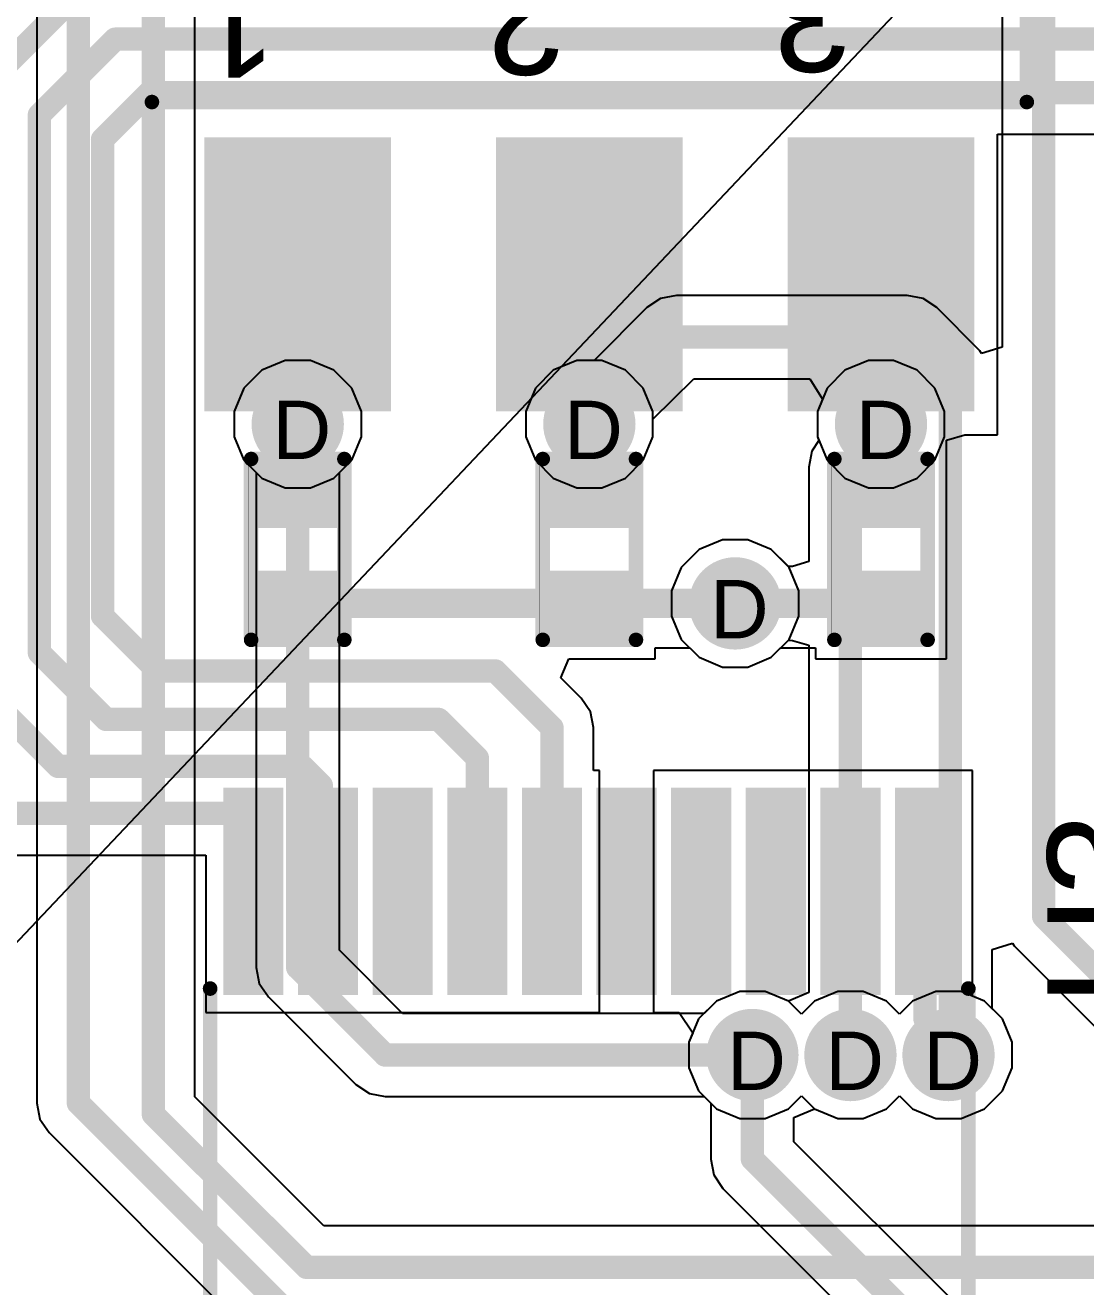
# Model space of a CAD drawing. Header units: inches. Extents: x 0 to 5032, y 0 to 5323.
# Drawn here: x 63.85 to 73.09, y 67.3 to 78.29 of the extents above; entities that cross this region are included whole.
import ezdxf

# ---------------------------------------------------------------- set-up
doc = ezdxf.new("R2010")
doc.units = ezdxf.units.IN
for name, color, linetype in [('Bottom Layer', 5, 'Continuous'), ('Bottom Solder', 6, 'Continuous'), ('Drill Drawing', 1, 'Continuous'), ('Layer 1', 16, 'Continuous'), ('Layer 2', 76, 'Continuous'), ('Top Layer', 1, 'Continuous'), ('Top Overlay', 2, 'Continuous'), ('Top Paste', 8, 'Continuous'), ('Top Solder', 216, 'Continuous'), ('Via Holes', 16, 'Continuous')]:
    doc.layers.add(name, color=color, linetype=linetype)
doc.styles.add('Arial', font='', dxfattribs={"height": 0.2})
doc.styles.get('Arial').set_extended_font_data('Arial')

# ---------------------------------------------------------------- blocks, each defined once
blk = doc.blocks.new('R___0402_321')
at = {"layer": 'Top Layer'}
for points in [[(-0.699, -0.318), (-0.699, 0.317), (-0.241, 0.317), (-0.241, -0.318)], [(0.241, -0.318), (0.241, 0.317), (0.699, 0.317), (0.699, -0.318)]]:
    blk.add_hatch(color=1, dxfattribs=at).paths.add_polyline_path(points)
at = {"layer": 'Top Paste'}
for points in [[(-0.699, -0.318), (-0.699, 0.317), (-0.241, 0.317), (-0.241, -0.318)], [(0.241, -0.318), (0.241, 0.317), (0.699, 0.317), (0.699, -0.318)]]:
    blk.add_hatch(color=8, dxfattribs=at).paths.add_polyline_path(points)
at = {"layer": 'Top Solder'}
for points in [[(-0.754, -0.373), (-0.754, 0.373), (-0.186, 0.373), (-0.186, -0.373)], [(0.186, -0.373), (0.186, 0.373), (0.754, 0.373), (0.754, -0.373)]]:
    blk.add_hatch(color=216, dxfattribs=at).paths.add_polyline_path(points)
at = {"layer": 'Top Overlay'}
for points in [[(0.787, 0.406, 0.127, 0.127, 0), (-0.787, 0.406, 0.127, 0.127, 0)], [(-0.787, -0.406, 0.127, 0.127, 0), (-0.787, 0.406, 0.127, 0.127, 0)], [(0.787, -0.406, 0.127, 0.127, 0), (0.787, 0.406, 0.127, 0.127, 0)], [(0.787, -0.406, 0.127, 0.127, 0), (-0.787, -0.406, 0.127, 0.127, 0)], [(0.813, -0.432, 0.00323, 0.00323, 0), (-0.813, -0.432, 0.00323, 0.00323, 0)]]:
    blk.add_lwpolyline(points, format="xyseb", dxfattribs=at)
for points in [[(-0.819, 0.406, 0.0635, 0.0635, 1), (-0.756, 0.406, 0.0635, 0.0635, 1)], [(-0.819, 0.406, 0.0635, 0.0635, 1), (-0.756, 0.406, 0.0635, 0.0635, 1)], [(0.756, 0.406, 0.0635, 0.0635, 1), (0.819, 0.406, 0.0635, 0.0635, 1)], [(0.756, 0.406, 0.0635, 0.0635, 1), (0.819, 0.406, 0.0635, 0.0635, 1)], [(-0.819, -0.406, 0.0635, 0.0635, 1), (-0.756, -0.406, 0.0635, 0.0635, 1)], [(-0.819, -0.406, 0.0635, 0.0635, 1), (-0.756, -0.406, 0.0635, 0.0635, 1)], [(-0.814, -0.432, 0.00161, 0.00161, 1), (-0.812, -0.432, 0.00161, 0.00161, 1)], [(0.756, -0.406, 0.0635, 0.0635, 1), (0.819, -0.406, 0.0635, 0.0635, 1)], [(0.756, -0.406, 0.0635, 0.0635, 1), (0.819, -0.406, 0.0635, 0.0635, 1)], [(0.812, -0.432, 0.00161, 0.00161, 1), (0.814, -0.432, 0.00161, 0.00161, 1)]]:
    blk.add_lwpolyline(points, format="xyseb", close=True, dxfattribs=at)
blk = doc.blocks.new('R___0402_322')
at = {"layer": 'Top Layer'}
for points in [[(-0.699, -0.318), (-0.699, 0.317), (-0.241, 0.317), (-0.241, -0.318)], [(0.241, -0.318), (0.241, 0.317), (0.699, 0.317), (0.699, -0.318)]]:
    blk.add_hatch(color=1, dxfattribs=at).paths.add_polyline_path(points)
at = {"layer": 'Top Paste'}
for points in [[(-0.699, -0.318), (-0.699, 0.317), (-0.241, 0.317), (-0.241, -0.318)], [(0.241, -0.318), (0.241, 0.317), (0.699, 0.317), (0.699, -0.318)]]:
    blk.add_hatch(color=8, dxfattribs=at).paths.add_polyline_path(points)
at = {"layer": 'Top Solder'}
for points in [[(-0.754, -0.373), (-0.754, 0.373), (-0.186, 0.373), (-0.186, -0.373)], [(0.186, -0.373), (0.186, 0.373), (0.754, 0.373), (0.754, -0.373)]]:
    blk.add_hatch(color=216, dxfattribs=at).paths.add_polyline_path(points)
at = {"layer": 'Top Overlay'}
for points in [[(0.787, 0.406, 0.127, 0.127, 0), (-0.787, 0.406, 0.127, 0.127, 0)], [(-0.787, -0.406, 0.127, 0.127, 0), (-0.787, 0.406, 0.127, 0.127, 0)], [(0.787, -0.406, 0.127, 0.127, 0), (0.787, 0.406, 0.127, 0.127, 0)], [(0.787, -0.406, 0.127, 0.127, 0), (-0.787, -0.406, 0.127, 0.127, 0)], [(0.813, -0.432, 0.00323, 0.00323, 0), (-0.813, -0.432, 0.00323, 0.00323, 0)]]:
    blk.add_lwpolyline(points, format="xyseb", dxfattribs=at)
for points in [[(-0.819, 0.406, 0.0635, 0.0635, 1), (-0.756, 0.406, 0.0635, 0.0635, 1)], [(-0.819, 0.406, 0.0635, 0.0635, 1), (-0.756, 0.406, 0.0635, 0.0635, 1)], [(0.756, 0.406, 0.0635, 0.0635, 1), (0.819, 0.406, 0.0635, 0.0635, 1)], [(0.756, 0.406, 0.0635, 0.0635, 1), (0.819, 0.406, 0.0635, 0.0635, 1)], [(-0.819, -0.406, 0.0635, 0.0635, 1), (-0.756, -0.406, 0.0635, 0.0635, 1)], [(-0.819, -0.406, 0.0635, 0.0635, 1), (-0.756, -0.406, 0.0635, 0.0635, 1)], [(-0.814, -0.432, 0.00161, 0.00161, 1), (-0.812, -0.432, 0.00161, 0.00161, 1)], [(0.756, -0.406, 0.0635, 0.0635, 1), (0.819, -0.406, 0.0635, 0.0635, 1)], [(0.756, -0.406, 0.0635, 0.0635, 1), (0.819, -0.406, 0.0635, 0.0635, 1)], [(0.812, -0.432, 0.00161, 0.00161, 1), (0.814, -0.432, 0.00161, 0.00161, 1)]]:
    blk.add_lwpolyline(points, format="xyseb", close=True, dxfattribs=at)
blk = doc.blocks.new('R___0402_323')
at = {"layer": 'Top Layer'}
for points in [[(-0.699, -0.318), (-0.699, 0.317), (-0.241, 0.317), (-0.241, -0.318)], [(0.241, -0.318), (0.241, 0.317), (0.699, 0.317), (0.699, -0.318)]]:
    blk.add_hatch(color=1, dxfattribs=at).paths.add_polyline_path(points)
at = {"layer": 'Top Paste'}
for points in [[(-0.699, -0.318), (-0.699, 0.317), (-0.241, 0.317), (-0.241, -0.318)], [(0.241, -0.318), (0.241, 0.317), (0.699, 0.317), (0.699, -0.318)]]:
    blk.add_hatch(color=8, dxfattribs=at).paths.add_polyline_path(points)
at = {"layer": 'Top Solder'}
for points in [[(-0.754, -0.373), (-0.754, 0.373), (-0.186, 0.373), (-0.186, -0.373)], [(0.186, -0.373), (0.186, 0.373), (0.754, 0.373), (0.754, -0.373)]]:
    blk.add_hatch(color=216, dxfattribs=at).paths.add_polyline_path(points)
at = {"layer": 'Top Overlay'}
for points in [[(0.787, 0.406, 0.127, 0.127, 0), (-0.787, 0.406, 0.127, 0.127, 0)], [(-0.787, -0.406, 0.127, 0.127, 0), (-0.787, 0.406, 0.127, 0.127, 0)], [(0.787, -0.406, 0.127, 0.127, 0), (0.787, 0.406, 0.127, 0.127, 0)], [(0.787, -0.406, 0.127, 0.127, 0), (-0.787, -0.406, 0.127, 0.127, 0)], [(0.813, -0.432, 0.00323, 0.00323, 0), (-0.813, -0.432, 0.00323, 0.00323, 0)]]:
    blk.add_lwpolyline(points, format="xyseb", dxfattribs=at)
for points in [[(-0.819, 0.406, 0.0635, 0.0635, 1), (-0.756, 0.406, 0.0635, 0.0635, 1)], [(-0.819, 0.406, 0.0635, 0.0635, 1), (-0.756, 0.406, 0.0635, 0.0635, 1)], [(0.756, 0.406, 0.0635, 0.0635, 1), (0.819, 0.406, 0.0635, 0.0635, 1)], [(0.756, 0.406, 0.0635, 0.0635, 1), (0.819, 0.406, 0.0635, 0.0635, 1)], [(-0.819, -0.406, 0.0635, 0.0635, 1), (-0.756, -0.406, 0.0635, 0.0635, 1)], [(-0.819, -0.406, 0.0635, 0.0635, 1), (-0.756, -0.406, 0.0635, 0.0635, 1)], [(-0.814, -0.432, 0.00161, 0.00161, 1), (-0.812, -0.432, 0.00161, 0.00161, 1)], [(0.756, -0.406, 0.0635, 0.0635, 1), (0.819, -0.406, 0.0635, 0.0635, 1)], [(0.756, -0.406, 0.0635, 0.0635, 1), (0.819, -0.406, 0.0635, 0.0635, 1)], [(0.812, -0.432, 0.00161, 0.00161, 1), (0.814, -0.432, 0.00161, 0.00161, 1)]]:
    blk.add_lwpolyline(points, format="xyseb", close=True, dxfattribs=at)
blk = doc.blocks.new('DSIC03LSGET_324')
at = {"layer": 'Top Layer'}
for points in [[(-5.642991, 3.302), (-3.356991, 3.302), (-3.356991, 1.778), (-5.642991, 1.778)], [(-5.642991, 0.762), (-3.356991, 0.762), (-3.356991, -0.762), (-5.642991, -0.762)], [(-5.642991, -1.778), (-3.356991, -1.778), (-3.356991, -3.302), (-5.642991, -3.302)]]:
    blk.add_hatch(color=1, dxfattribs=at).paths.add_polyline_path(points)
at = {"layer": 'Top Paste'}
for points in [[(-5.642991, 3.302), (-3.356991, 3.302), (-3.356991, 1.778), (-5.642991, 1.778)], [(-5.642991, 0.762), (-3.356991, 0.762), (-3.356991, -0.762), (-5.642991, -0.762)], [(-5.642991, -1.778), (-3.356991, -1.778), (-3.356991, -3.302), (-5.642991, -3.302)]]:
    blk.add_hatch(color=8, dxfattribs=at).paths.add_polyline_path(points)
at = {"layer": 'Top Solder'}
for points in [[(-5.693791, 3.3528), (-3.306191, 3.3528), (-3.306191, 1.7272), (-5.693791, 1.7272)], [(-5.693791, 0.8128), (-3.306191, 0.8128), (-3.306191, -0.8128), (-5.693791, -0.8128)], [(-5.693791, -1.7272), (-3.306191, -1.7272), (-3.306191, -3.3528), (-5.693791, -3.3528)]]:
    blk.add_hatch(color=216, dxfattribs=at).paths.add_polyline_path(points)
at = {"layer": 'Top Overlay'}
for points in [[(-2.999994, 3.81, 0.127, 0.127, 0), (2.999994, 3.81, 0.127, 0.127, 0)], [(-2.999994, 3.81, 0.127, 0.127, 0), (-2.999994, -3.81, 0.127, 0.127, 0)], [(-2.999994, -3.81, 0.127, 0.127, 0), (2.999994, -3.81, 0.127, 0.127, 0)]]:
    blk.add_lwpolyline(points, format="xyseb", dxfattribs=at)
for points in [[(-3.031744, 3.81, 0.0635, 0.0635, 1), (-2.968244, 3.81, 0.0635, 0.0635, 1)], [(-3.031744, 3.81, 0.0635, 0.0635, 1), (-2.968244, 3.81, 0.0635, 0.0635, 1)], [(-3.031744, -3.81, 0.0635, 0.0635, 1), (-2.968244, -3.81, 0.0635, 0.0635, 1)], [(-3.031744, -3.81, 0.0635, 0.0635, 1), (-2.968244, -3.81, 0.0635, 0.0635, 1)]]:
    blk.add_lwpolyline(points, format="xyseb", close=True, dxfattribs=at)
at = {"layer": 'Top Overlay', "style": 'Arial'}
for s, p in [('1', (-1.886793, 2.717808)), ('2', (-1.861393, 0.203208)), ('3', (-1.835993, -2.285992))]:
    blk.add_text(s, height=0.899998, rotation=90, dxfattribs=at).set_placement(p)
blk = doc.blocks.new('TSSOP_20_367')
at = {"layer": 'Top Layer'}
for points in [[(-2, 3.085), (-2, 2.765), (-3.6, 2.765), (-3.6, 3.085)], [(3.6, 3.085), (3.6, 2.765), (2, 2.765), (2, 3.085)], [(-2, 2.435), (-2, 2.115), (-3.6, 2.115), (-3.6, 2.435)], [(3.6, 2.435), (3.6, 2.115), (2, 2.115), (2, 2.435)], [(-2, 1.785), (-2, 1.465), (-3.6, 1.465), (-3.6, 1.785)], [(3.6, 1.785), (3.6, 1.465), (2, 1.465), (2, 1.785)], [(-2, 1.135), (-2, 0.815), (-3.6, 0.815), (-3.6, 1.135)], [(3.6, 1.135), (3.6, 0.815), (2, 0.815), (2, 1.135)], [(-2, 0.485), (-2, 0.165), (-3.6, 0.165), (-3.6, 0.485)], [(3.6, 0.485), (3.6, 0.165), (2, 0.165), (2, 0.485)], [(-2, -0.165), (-2, -0.485), (-3.6, -0.485), (-3.6, -0.165)], [(3.6, -0.165), (3.6, -0.485), (2, -0.485), (2, -0.165)], [(-2, -0.815), (-2, -1.135), (-3.6, -1.135), (-3.6, -0.815)], [(3.6, -0.815), (3.6, -1.135), (2, -1.135), (2, -0.815)], [(-2, -1.465), (-2, -1.785), (-3.6, -1.785), (-3.6, -1.465)], [(3.6, -1.465), (3.6, -1.785), (2, -1.785), (2, -1.465)], [(-2, -2.115), (-2, -2.435), (-3.6, -2.435), (-3.6, -2.115)], [(3.6, -2.115), (3.6, -2.435), (2, -2.435), (2, -2.115)], [(-2, -2.765), (-2, -3.085), (-3.6, -3.085), (-3.6, -2.765)], [(3.6, -2.765), (3.6, -3.085), (2, -3.085), (2, -2.765)]]:
    blk.add_hatch(color=1, dxfattribs=at).paths.add_polyline_path(points)
at = {"layer": 'Top Overlay'}
blk.add_hatch(color=2, dxfattribs=at).paths.add_polyline_path([(-1.905, 2.692), (-1.727, 2.692), (-1.727, 3.124), (-1.905, 3.124)])
at = {"layer": 'Top Paste'}
for points in [[(-2, 3.085), (-2, 2.765), (-3.6, 2.765), (-3.6, 3.085)], [(3.6, 3.085), (3.6, 2.765), (2, 2.765), (2, 3.085)], [(-2, 2.435), (-2, 2.115), (-3.6, 2.115), (-3.6, 2.435)], [(3.6, 2.435), (3.6, 2.115), (2, 2.115), (2, 2.435)], [(-2, 1.785), (-2, 1.465), (-3.6, 1.465), (-3.6, 1.785)], [(3.6, 1.785), (3.6, 1.465), (2, 1.465), (2, 1.785)], [(-2, 1.135), (-2, 0.815), (-3.6, 0.815), (-3.6, 1.135)], [(3.6, 1.135), (3.6, 0.815), (2, 0.815), (2, 1.135)], [(-2, 0.485), (-2, 0.165), (-3.6, 0.165), (-3.6, 0.485)], [(3.6, 0.485), (3.6, 0.165), (2, 0.165), (2, 0.485)], [(-2, -0.165), (-2, -0.485), (-3.6, -0.485), (-3.6, -0.165)], [(3.6, -0.165), (3.6, -0.485), (2, -0.485), (2, -0.165)], [(-2, -0.815), (-2, -1.135), (-3.6, -1.135), (-3.6, -0.815)], [(3.6, -0.815), (3.6, -1.135), (2, -1.135), (2, -0.815)], [(-2, -1.465), (-2, -1.785), (-3.6, -1.785), (-3.6, -1.465)], [(3.6, -1.465), (3.6, -1.785), (2, -1.785), (2, -1.465)], [(-2, -2.115), (-2, -2.435), (-3.6, -2.435), (-3.6, -2.115)], [(3.6, -2.115), (3.6, -2.435), (2, -2.435), (2, -2.115)], [(-2, -2.765), (-2, -3.085), (-3.6, -3.085), (-3.6, -2.765)], [(3.6, -2.765), (3.6, -3.085), (2, -3.085), (2, -2.765)]]:
    blk.add_hatch(color=8, dxfattribs=at).paths.add_polyline_path(points)
at = {"layer": 'Top Solder'}
for points in [[(-1.898, 3.187), (-1.898, 2.663), (-3.702, 2.663), (-3.702, 3.187)], [(3.702, 3.187), (3.702, 2.663), (1.898, 2.663), (1.898, 3.187)], [(-1.898, 2.537), (-1.898, 2.013), (-3.702, 2.013), (-3.702, 2.537)], [(3.702, 2.537), (3.702, 2.013), (1.898, 2.013), (1.898, 2.537)], [(-1.898, 1.887), (-1.898, 1.363), (-3.702, 1.363), (-3.702, 1.887)], [(3.702, 1.887), (3.702, 1.363), (1.898, 1.363), (1.898, 1.887)], [(-1.898, 1.237), (-1.898, 0.713), (-3.702, 0.713), (-3.702, 1.237)], [(3.702, 1.237), (3.702, 0.713), (1.898, 0.713), (1.898, 1.237)], [(-1.898, 0.587), (-1.898, 0.063), (-3.702, 0.063), (-3.702, 0.587)], [(3.702, 0.587), (3.702, 0.063), (1.898, 0.063), (1.898, 0.587)], [(-1.898, -0.063), (-1.898, -0.587), (-3.702, -0.587), (-3.702, -0.063)], [(3.702, -0.063), (3.702, -0.587), (1.898, -0.587), (1.898, -0.063)], [(-1.898, -0.713), (-1.898, -1.237), (-3.702, -1.237), (-3.702, -0.713)], [(3.702, -0.713), (3.702, -1.237), (1.898, -1.237), (1.898, -0.713)], [(-1.898, -1.363), (-1.898, -1.887), (-3.702, -1.887), (-3.702, -1.363)], [(3.702, -1.363), (3.702, -1.887), (1.898, -1.887), (1.898, -1.363)], [(-1.898, -2.013), (-1.898, -2.537), (-3.702, -2.537), (-3.702, -2.013)], [(3.702, -2.013), (3.702, -2.537), (1.898, -2.537), (1.898, -2.013)], [(-1.898, -2.663), (-1.898, -3.187), (-3.702, -3.187), (-3.702, -2.663)], [(3.702, -2.663), (3.702, -3.187), (1.898, -3.187), (1.898, -2.663)]]:
    blk.add_hatch(color=216, dxfattribs=at).paths.add_polyline_path(points)
at = {"layer": 'Top Overlay'}
for points in [[(-1.907, 3.302, 0.127, 0.127, 0), (1.954, 3.302, 0.127, 0.127, 0)], [(-3.875, 3.086, 0.127, 0.127, 0), (-3.875, 2.832, 0.127, 0.127, 0)], [(-3.875, 3.086, 0.127, 0.127, 0), (-3.748, 2.959, 0.127, 0.127, 0)], [(-3.748, 2.959, 0.127, 0.127, 0), (-3.875, 2.832, 0.127, 0.127, 0)], [(-1.907, -3.302, 0.127, 0.127, 0), (1.954, -3.302, 0.127, 0.127, 0)]]:
    blk.add_lwpolyline(points, format="xyseb", dxfattribs=at)
for points in [[(-1.938, 3.302, 0.0635, 0.0635, 1), (-1.875, 3.302, 0.0635, 0.0635, 1)], [(1.922, 3.302, 0.0635, 0.0635, 1), (1.986, 3.302, 0.0635, 0.0635, 1)], [(-3.907, 3.086, 0.0635, 0.0635, 1), (-3.843, 3.086, 0.0635, 0.0635, 1)], [(-3.907, 3.086, 0.0635, 0.0635, 1), (-3.843, 3.086, 0.0635, 0.0635, 1)], [(-3.78, 2.959, 0.0635, 0.0635, 1), (-3.716, 2.959, 0.0635, 0.0635, 1)], [(-3.78, 2.959, 0.0635, 0.0635, 1), (-3.716, 2.959, 0.0635, 0.0635, 1)], [(-3.907, 2.832, 0.0635, 0.0635, 1), (-3.843, 2.832, 0.0635, 0.0635, 1)], [(-3.907, 2.832, 0.0635, 0.0635, 1), (-3.843, 2.832, 0.0635, 0.0635, 1)], [(-1.938, -3.302, 0.0635, 0.0635, 1), (-1.875, -3.302, 0.0635, 0.0635, 1)], [(1.922, -3.302, 0.0635, 0.0635, 1), (1.986, -3.302, 0.0635, 0.0635, 1)]]:
    blk.add_lwpolyline(points, format="xyseb", close=True, dxfattribs=at)

msp = doc.modelspace()

# ---------------------------------------------------------------- hatches: boundary and pattern name
at = {"layer": 'Bottom Layer'}
h = msp.add_hatch(color=5, dxfattribs=at)
edge = h.paths.add_edge_path()
edge.add_arc((66.228, 74.813), 0.3, 0, 360)
h = msp.add_hatch(color=5, dxfattribs=at)
edge = h.paths.add_edge_path()
edge.add_arc((68.768, 74.813), 0.3, 0, 360)
h = msp.add_hatch(color=5, dxfattribs=at)
edge = h.paths.add_edge_path()
edge.add_arc((71.308, 74.813), 0.3, 0, 360)
h = msp.add_hatch(color=5, dxfattribs=at)
edge = h.paths.add_edge_path()
edge.add_arc((70.038, 73.252), 0.3, 0, 360)
h = msp.add_hatch(color=5, dxfattribs=at)
edge = h.paths.add_edge_path()
edge.add_arc((70.188, 69.319), 0.3, 0, 360)
h = msp.add_hatch(color=5, dxfattribs=at)
edge = h.paths.add_edge_path()
edge.add_arc((71.042, 69.319), 0.3, 0, 360)
h = msp.add_hatch(color=5, dxfattribs=at)
edge = h.paths.add_edge_path()
edge.add_arc((71.896, 69.319), 0.3, 0, 360)
at = {"layer": 'Bottom Solder'}
h = msp.add_hatch(color=6, dxfattribs=at)
edge = h.paths.add_edge_path()
edge.add_arc((66.228, 74.813), 0.402, 0, 360)
h = msp.add_hatch(color=6, dxfattribs=at)
edge = h.paths.add_edge_path()
edge.add_arc((68.768, 74.813), 0.402, 0, 360)
h = msp.add_hatch(color=6, dxfattribs=at)
edge = h.paths.add_edge_path()
edge.add_arc((71.308, 74.813), 0.402, 0, 360)
h = msp.add_hatch(color=6, dxfattribs=at)
edge = h.paths.add_edge_path()
edge.add_arc((70.038, 73.252), 0.402, 0, 360)
h = msp.add_hatch(color=6, dxfattribs=at)
edge = h.paths.add_edge_path()
edge.add_arc((70.188, 69.319), 0.402, 0, 360)
h = msp.add_hatch(color=6, dxfattribs=at)
edge = h.paths.add_edge_path()
edge.add_arc((71.042, 69.319), 0.402, 0, 360)
h = msp.add_hatch(color=6, dxfattribs=at)
edge = h.paths.add_edge_path()
edge.add_arc((71.896, 69.319), 0.402, 0, 360)
at = {"layer": 'Layer 1'}
h = msp.add_hatch(color=16, dxfattribs=at)
edge = h.paths.add_edge_path()
edge.add_arc((66.228, 74.813), 0.3, 0, 360)
h = msp.add_hatch(color=16, dxfattribs=at)
edge = h.paths.add_edge_path()
edge.add_arc((68.768, 74.813), 0.3, 0, 360)
h = msp.add_hatch(color=16, dxfattribs=at)
edge = h.paths.add_edge_path()
edge.add_arc((71.308, 74.813), 0.3, 0, 360)
h = msp.add_hatch(color=16, dxfattribs=at)
edge = h.paths.add_edge_path()
edge.add_arc((70.038, 73.252), 0.3, 0, 360)
h = msp.add_hatch(color=16, dxfattribs=at)
edge = h.paths.add_edge_path()
edge.add_arc((70.188, 69.319), 0.3, 0, 360)
h = msp.add_hatch(color=16, dxfattribs=at)
edge = h.paths.add_edge_path()
edge.add_arc((71.042, 69.319), 0.3, 0, 360)
h = msp.add_hatch(color=16, dxfattribs=at)
edge = h.paths.add_edge_path()
edge.add_arc((71.896, 69.319), 0.3, 0, 360)
at = {"layer": 'Layer 2'}
h = msp.add_hatch(color=76, dxfattribs=at)
edge = h.paths.add_edge_path()
edge.add_arc((66.228, 74.813), 0.3, 0, 360)
h = msp.add_hatch(color=76, dxfattribs=at)
edge = h.paths.add_edge_path()
edge.add_arc((68.768, 74.813), 0.3, 0, 360)
h = msp.add_hatch(color=76, dxfattribs=at)
edge = h.paths.add_edge_path()
edge.add_arc((71.308, 74.813), 0.3, 0, 360)
h = msp.add_hatch(color=76, dxfattribs=at)
edge = h.paths.add_edge_path()
edge.add_arc((70.038, 73.252), 0.3, 0, 360)
h = msp.add_hatch(color=76, dxfattribs=at)
edge = h.paths.add_edge_path()
edge.add_arc((70.188, 69.319), 0.3, 0, 360)
h = msp.add_hatch(color=76, dxfattribs=at)
edge = h.paths.add_edge_path()
edge.add_arc((71.042, 69.319), 0.3, 0, 360)
h = msp.add_hatch(color=76, dxfattribs=at)
edge = h.paths.add_edge_path()
edge.add_arc((71.896, 69.319), 0.3, 0, 360)
at = {"layer": 'Top Layer'}
h = msp.add_hatch(color=1, dxfattribs=at)
edge = h.paths.add_edge_path()
edge.add_arc((66.228, 74.813), 0.3, 0, 360)
h = msp.add_hatch(color=1, dxfattribs=at)
edge = h.paths.add_edge_path()
edge.add_arc((68.768, 74.813), 0.3, 0, 360)
h = msp.add_hatch(color=1, dxfattribs=at)
edge = h.paths.add_edge_path()
edge.add_arc((71.308, 74.813), 0.3, 0, 360)
h = msp.add_hatch(color=1, dxfattribs=at)
edge = h.paths.add_edge_path()
edge.add_arc((70.038, 73.252), 0.3, 0, 360)
h = msp.add_hatch(color=1, dxfattribs=at)
edge = h.paths.add_edge_path()
edge.add_arc((70.188, 69.319), 0.3, 0, 360)
h = msp.add_hatch(color=1, dxfattribs=at)
edge = h.paths.add_edge_path()
edge.add_arc((71.042, 69.319), 0.3, 0, 360)
h = msp.add_hatch(color=1, dxfattribs=at)
edge = h.paths.add_edge_path()
edge.add_arc((71.896, 69.319), 0.3, 0, 360)
at = {"layer": 'Top Solder'}
h = msp.add_hatch(color=216, dxfattribs=at)
edge = h.paths.add_edge_path()
edge.add_arc((66.228, 74.813), 0.402, 0, 360)
h = msp.add_hatch(color=216, dxfattribs=at)
edge = h.paths.add_edge_path()
edge.add_arc((68.768, 74.813), 0.402, 0, 360)
h = msp.add_hatch(color=216, dxfattribs=at)
edge = h.paths.add_edge_path()
edge.add_arc((71.308, 74.813), 0.402, 0, 360)
h = msp.add_hatch(color=216, dxfattribs=at)
edge = h.paths.add_edge_path()
edge.add_arc((70.038, 73.252), 0.402, 0, 360)
h = msp.add_hatch(color=216, dxfattribs=at)
edge = h.paths.add_edge_path()
edge.add_arc((70.188, 69.319), 0.402, 0, 360)
h = msp.add_hatch(color=216, dxfattribs=at)
edge = h.paths.add_edge_path()
edge.add_arc((71.042, 69.319), 0.402, 0, 360)
h = msp.add_hatch(color=216, dxfattribs=at)
edge = h.paths.add_edge_path()
edge.add_arc((71.896, 69.319), 0.402, 0, 360)
at = {"layer": 'Via Holes'}
h = msp.add_hatch(color=7, dxfattribs=at)
edge = h.paths.add_edge_path()
edge.add_arc((66.228, 74.813), 0.15, 0, 360)
h = msp.add_hatch(color=7, dxfattribs=at)
edge = h.paths.add_edge_path()
edge.add_arc((68.768, 74.813), 0.15, 0, 360)
h = msp.add_hatch(color=7, dxfattribs=at)
edge = h.paths.add_edge_path()
edge.add_arc((71.308, 74.813), 0.15, 0, 360)
h = msp.add_hatch(color=7, dxfattribs=at)
edge = h.paths.add_edge_path()
edge.add_arc((70.038, 73.252), 0.15, 0, 360)
h = msp.add_hatch(color=7, dxfattribs=at)
edge = h.paths.add_edge_path()
edge.add_arc((70.188, 69.319), 0.15, 0, 360)
h = msp.add_hatch(color=7, dxfattribs=at)
edge = h.paths.add_edge_path()
edge.add_arc((71.042, 69.319), 0.15, 0, 360)
h = msp.add_hatch(color=7, dxfattribs=at)
edge = h.paths.add_edge_path()
edge.add_arc((71.896, 69.319), 0.15, 0, 360)

# ---------------------------------------------------------------- linework, layer by layer
at = {"layer": 'Bottom Layer'}
for p, q in [((65.333, 68.954), (65.333, 95.748)), ((63.955, 95.316), (63.955, 68.9)), ((72.362, 94.67), (72.362, 75.483)), ((69.526, 75.934), (69.388, 75.906)), ((71.536, 75.934), (69.526, 75.934)), ((69.526, 75.934), (69.526, 75.934)), ((71.675, 75.906), (71.536, 75.934)), ((71.536, 75.934), (71.536, 75.934)), ((69.27, 75.828), (68.81, 75.367)), ((69.388, 75.906), (69.27, 75.828)), ((69.27, 75.828), (69.27, 75.828)), ((71.793, 75.828), (71.675, 75.906)), ((72.169, 75.451), (71.793, 75.828)), ((72.362, 75.483), (72.184, 75.429)), ((66.118, 75.367), (65.914, 75.283)), ((66.338, 75.367), (66.118, 75.367)), ((66.542, 75.283), (66.338, 75.367)), ((68.658, 75.367), (68.454, 75.283)), ((68.81, 75.367), (68.658, 75.367)), ((72.184, 75.429), (72.169, 75.451)), ((72.169, 75.451), (72.169, 75.451)), ((65.914, 75.283), (65.759, 75.127)), ((66.698, 75.127), (66.542, 75.283)), ((68.454, 75.283), (68.299, 75.127)), ((69.322, 74.855), (69.677, 75.209)), ((69.677, 75.209), (70.688, 75.209)), ((70.688, 75.209), (70.799, 75.031)), ((65.759, 75.127), (65.674, 74.924)), ((66.782, 74.924), (66.698, 75.127)), ((68.299, 75.127), (68.214, 74.924)), ((70.799, 75.031), (70.754, 74.924)), ((65.674, 74.924), (65.674, 74.703)), ((66.782, 74.703), (66.782, 74.924)), ((68.214, 74.924), (68.214, 74.703)), ((69.322, 74.703), (69.322, 74.855)), ((70.754, 74.924), (70.754, 74.703)), ((65.674, 74.703), (65.759, 74.5)), ((66.698, 74.5), (66.782, 74.703)), ((68.214, 74.703), (68.299, 74.5)), ((69.238, 74.5), (69.322, 74.703)), ((70.768, 74.67), (70.707, 74.578)), ((70.754, 74.703), (70.768, 74.67)), ((65.759, 74.5), (65.866, 74.392)), ((66.591, 74.392), (66.698, 74.5)), ((68.299, 74.5), (68.454, 74.344)), ((69.082, 74.344), (69.238, 74.5)), ((70.707, 74.578), (70.679, 74.439)), ((65.866, 74.392), (65.866, 70.081)), ((66.591, 70.232), (66.591, 74.392)), ((70.679, 74.439), (70.679, 74.439)), ((70.679, 74.439), (70.679, 73.617)), ((68.454, 74.344), (68.658, 74.259)), ((68.878, 74.259), (69.082, 74.344)), ((68.658, 74.259), (68.878, 74.259)), ((69.724, 73.722), (69.569, 73.566)), ((69.928, 73.806), (69.724, 73.722)), ((70.148, 73.806), (69.928, 73.806)), ((70.352, 73.722), (70.148, 73.806)), ((70.501, 73.573), (70.352, 73.722)), ((70.679, 73.617), (70.536, 73.574)), ((69.569, 73.566), (69.484, 73.362)), ((70.536, 73.574), (70.501, 73.573)), ((69.484, 73.362), (69.484, 73.142)), ((69.484, 73.142), (69.569, 72.938)), ((69.569, 72.938), (69.724, 72.783)), ((70.352, 72.783), (70.501, 72.932)), ((70.501, 72.932), (70.536, 72.93)), ((70.536, 72.93), (70.679, 72.887)), ((70.679, 72.887), (70.679, 69.863)), ((69.724, 72.783), (69.928, 72.698)), ((70.148, 72.698), (70.352, 72.783)), ((69.928, 72.698), (70.148, 72.698)), ((67.14, 69.682), (66.591, 70.232)), ((72.276, 70.238), (72.453, 70.292)), ((72.276, 69.723), (72.276, 70.238)), ((72.453, 70.292), (72.468, 70.27)), ((72.468, 70.27), (74.741, 67.996)), ((65.866, 70.081), (65.866, 70.081)), ((65.866, 70.081), (65.893, 69.943)), ((65.893, 69.943), (65.972, 69.825)), ((70.078, 69.873), (69.874, 69.789)), ((70.298, 69.873), (70.078, 69.873)), ((70.502, 69.789), (70.298, 69.873)), ((65.972, 69.825), (66.734, 69.063)), ((69.874, 69.789), (69.767, 69.682)), ((70.679, 69.863), (70.502, 69.789)), ((69.767, 69.682), (67.14, 69.682)), ((72.365, 69.633), (72.276, 69.723)), ((72.45, 69.43), (72.365, 69.633)), ((72.45, 69.209), (72.45, 69.43)), ((72.365, 69.006), (72.45, 69.209)), ((66.734, 69.063), (66.734, 69.063)), ((66.734, 69.063), (66.852, 68.984)), ((72.21, 68.85), (72.365, 69.006)), ((63.955, 68.9), (63.955, 68.9)), ((63.955, 68.9), (63.983, 68.761)), ((66.455, 67.832), (65.333, 68.954)), ((66.852, 68.984), (66.99, 68.957)), ((66.99, 68.957), (66.99, 68.957)), ((66.99, 68.957), (69.767, 68.957)), ((69.767, 68.957), (69.874, 68.85)), ((70.502, 68.85), (70.615, 68.963)), ((70.615, 68.963), (70.728, 68.85)), ((71.356, 68.85), (71.469, 68.963)), ((71.469, 68.963), (71.582, 68.85)), ((69.874, 68.85), (70.078, 68.765)), ((70.298, 68.765), (70.502, 68.85)), ((70.728, 68.85), (70.932, 68.765)), ((71.152, 68.765), (71.356, 68.85)), ((71.582, 68.85), (71.786, 68.765)), ((72.006, 68.765), (72.21, 68.85)), ((63.983, 68.761), (64.062, 68.643)), ((70.078, 68.765), (70.298, 68.765)), ((70.932, 68.765), (71.152, 68.765)), ((71.786, 68.765), (72.006, 68.765)), ((64.062, 68.643), (65.896, 66.809)), ((74.673, 67.832), (66.455, 67.832))]:
    msp.add_line(p, q, dxfattribs=at)
for points in [[(64.971, 68.803, 0.203, 0.203, 0), (64.971, 95.898, 0.203, 0.203, 0)], [(64.318, 68.9, 0.203, 0.203, 0), (64.318, 95.737, 0.203, 0.203, 0)], [(72.724, 70.526, 0.203, 0.203, 0), (72.724, 94.67, 0.203, 0.203, 0)], [(68.768, 74.813, 0.203, 0.203, 0), (69.526, 75.571, 0.203, 0.203, 0)], [(69.526, 75.571, 0.203, 0.203, 0), (71.536, 75.571, 0.203, 0.203, 0)], [(71.536, 75.571, 0.203, 0.203, 0), (71.913, 75.195, 0.203, 0.203, 0)], [(71.913, 69.337, 0.203, 0.203, 0), (71.913, 75.195, 0.203, 0.203, 0)], [(66.228, 70.081, 0.203, 0.203, 0), (66.228, 74.813, 0.203, 0.203, 0)], [(71.308, 74.706, 0.203, 0.203, 0), (71.308, 74.813, 0.203, 0.203, 0)], [(71.042, 74.439, 0.203, 0.203, 0), (71.308, 74.706, 0.203, 0.203, 0)], [(71.042, 69.319, 0.203, 0.203, 0), (71.042, 74.439, 0.203, 0.203, 0)], [(72.724, 70.526, 0.203, 0.203, 0), (75.179, 68.071, 0.203, 0.203, 0)], [(66.228, 70.081, 0.203, 0.203, 0), (66.99, 69.319, 0.203, 0.203, 0)], [(71.896, 69.319, 0.203, 0.203, 0), (71.913, 69.337, 0.203, 0.203, 0)], [(66.99, 69.319, 0.203, 0.203, 0), (70.188, 69.319, 0.203, 0.203, 0)], [(64.318, 68.9, 0.203, 0.203, 0), (66.153, 67.065, 0.203, 0.203, 0)], [(64.971, 68.803, 0.203, 0.203, 0), (66.305, 67.47, 0.203, 0.203, 0)], [(66.305, 67.47, 0.203, 0.203, 0), (91.045, 67.47, 0.203, 0.203, 0)]]:
    msp.add_lwpolyline(points, format="xyseb", dxfattribs=at)
for points in [[(69.476, 75.571, 0.102, 0.102, 1), (69.577, 75.571, 0.102, 0.102, 1)], [(69.476, 75.571, 0.102, 0.102, 1), (69.577, 75.571, 0.102, 0.102, 1)], [(71.485, 75.571, 0.102, 0.102, 1), (71.587, 75.571, 0.102, 0.102, 1)], [(71.485, 75.571, 0.102, 0.102, 1), (71.587, 75.571, 0.102, 0.102, 1)], [(71.862, 75.195, 0.102, 0.102, 1), (71.964, 75.195, 0.102, 0.102, 1)], [(71.862, 75.195, 0.102, 0.102, 1), (71.964, 75.195, 0.102, 0.102, 1)], [(66.177, 74.813, 0.102, 0.102, 1), (66.279, 74.813, 0.102, 0.102, 1)], [(68.717, 74.813, 0.102, 0.102, 1), (68.819, 74.813, 0.102, 0.102, 1)], [(71.257, 74.813, 0.102, 0.102, 1), (71.359, 74.813, 0.102, 0.102, 1)], [(71.257, 74.706, 0.102, 0.102, 1), (71.359, 74.706, 0.102, 0.102, 1)], [(71.257, 74.706, 0.102, 0.102, 1), (71.359, 74.706, 0.102, 0.102, 1)], [(70.991, 74.439, 0.102, 0.102, 1), (71.093, 74.439, 0.102, 0.102, 1)], [(70.991, 74.439, 0.102, 0.102, 1), (71.093, 74.439, 0.102, 0.102, 1)], [(72.674, 70.526, 0.102, 0.102, 1), (72.775, 70.526, 0.102, 0.102, 1)], [(72.674, 70.526, 0.102, 0.102, 1), (72.775, 70.526, 0.102, 0.102, 1)], [(66.177, 70.081, 0.102, 0.102, 1), (66.279, 70.081, 0.102, 0.102, 1)], [(66.177, 70.081, 0.102, 0.102, 1), (66.279, 70.081, 0.102, 0.102, 1)], [(71.862, 69.337, 0.102, 0.102, 1), (71.964, 69.337, 0.102, 0.102, 1)], [(71.862, 69.337, 0.102, 0.102, 1), (71.964, 69.337, 0.102, 0.102, 1)], [(66.939, 69.319, 0.102, 0.102, 1), (67.041, 69.319, 0.102, 0.102, 1)], [(66.939, 69.319, 0.102, 0.102, 1), (67.041, 69.319, 0.102, 0.102, 1)], [(70.137, 69.319, 0.102, 0.102, 1), (70.239, 69.319, 0.102, 0.102, 1)], [(70.991, 69.319, 0.102, 0.102, 1), (71.093, 69.319, 0.102, 0.102, 1)], [(71.845, 69.319, 0.102, 0.102, 1), (71.947, 69.319, 0.102, 0.102, 1)], [(64.267, 68.9, 0.102, 0.102, 1), (64.369, 68.9, 0.102, 0.102, 1)], [(64.267, 68.9, 0.102, 0.102, 1), (64.369, 68.9, 0.102, 0.102, 1)], [(64.92, 68.803, 0.102, 0.102, 1), (65.022, 68.803, 0.102, 0.102, 1)], [(64.92, 68.803, 0.102, 0.102, 1), (65.022, 68.803, 0.102, 0.102, 1)], [(66.254, 67.47, 0.102, 0.102, 1), (66.355, 67.47, 0.102, 0.102, 1)], [(66.254, 67.47, 0.102, 0.102, 1), (66.355, 67.47, 0.102, 0.102, 1)]]:
    msp.add_lwpolyline(points, format="xyseb", close=True, dxfattribs=at)
at = {"layer": 'Layer 1'}
for p, q in [((66.118, 75.367), (65.914, 75.283)), ((66.338, 75.367), (66.118, 75.367)), ((66.542, 75.283), (66.338, 75.367)), ((68.658, 75.367), (68.454, 75.283)), ((68.878, 75.367), (68.658, 75.367)), ((69.082, 75.283), (68.878, 75.367)), ((71.198, 75.367), (70.994, 75.283)), ((71.418, 75.367), (71.198, 75.367)), ((71.622, 75.283), (71.418, 75.367)), ((65.914, 75.283), (65.759, 75.127)), ((66.698, 75.127), (66.542, 75.283)), ((68.454, 75.283), (68.299, 75.127)), ((69.238, 75.127), (69.082, 75.283)), ((70.994, 75.283), (70.839, 75.127)), ((71.778, 75.127), (71.622, 75.283)), ((65.759, 75.127), (65.674, 74.924)), ((66.782, 74.924), (66.698, 75.127)), ((68.299, 75.127), (68.214, 74.924)), ((69.322, 74.924), (69.238, 75.127)), ((70.839, 75.127), (70.754, 74.924)), ((71.862, 74.924), (71.778, 75.127)), ((65.674, 74.924), (65.674, 74.703)), ((66.782, 74.703), (66.782, 74.924)), ((68.214, 74.924), (68.214, 74.703)), ((69.322, 74.703), (69.322, 74.924)), ((70.754, 74.924), (70.754, 74.703)), ((71.862, 74.703), (71.862, 74.924)), ((65.674, 74.703), (65.759, 74.5)), ((66.698, 74.5), (66.782, 74.703)), ((68.214, 74.703), (68.299, 74.5)), ((69.238, 74.5), (69.322, 74.703)), ((70.754, 74.703), (70.839, 74.5)), ((71.778, 74.5), (71.862, 74.703)), ((65.759, 74.5), (65.914, 74.344)), ((66.542, 74.344), (66.698, 74.5)), ((68.299, 74.5), (68.454, 74.344)), ((69.082, 74.344), (69.238, 74.5)), ((70.839, 74.5), (70.994, 74.344)), ((71.622, 74.344), (71.778, 74.5)), ((65.914, 74.344), (66.118, 74.259)), ((66.338, 74.259), (66.542, 74.344)), ((68.454, 74.344), (68.658, 74.259)), ((68.878, 74.259), (69.082, 74.344)), ((70.994, 74.344), (71.198, 74.259)), ((71.418, 74.259), (71.622, 74.344)), ((66.118, 74.259), (66.338, 74.259)), ((68.658, 74.259), (68.878, 74.259)), ((71.198, 74.259), (71.418, 74.259)), ((69.724, 73.722), (69.569, 73.566)), ((69.928, 73.806), (69.724, 73.722)), ((70.148, 73.806), (69.928, 73.806)), ((70.352, 73.722), (70.148, 73.806)), ((70.508, 73.566), (70.352, 73.722)), ((69.569, 73.566), (69.484, 73.362)), ((70.592, 73.362), (70.508, 73.566)), ((69.484, 73.362), (69.484, 73.142)), ((70.592, 73.142), (70.592, 73.362)), ((69.484, 73.142), (69.569, 72.938)), ((70.508, 72.938), (70.592, 73.142)), ((69.569, 72.938), (69.724, 72.783)), ((70.352, 72.783), (70.508, 72.938)), ((69.724, 72.783), (69.928, 72.698)), ((70.148, 72.698), (70.352, 72.783)), ((69.928, 72.698), (70.148, 72.698)), ((70.078, 69.873), (69.874, 69.789)), ((70.298, 69.873), (70.078, 69.873)), ((70.502, 69.789), (70.298, 69.873)), ((70.932, 69.873), (70.728, 69.789)), ((71.152, 69.873), (70.932, 69.873)), ((71.356, 69.789), (71.152, 69.873)), ((71.786, 69.873), (71.582, 69.789)), ((72.006, 69.873), (71.786, 69.873)), ((72.21, 69.789), (72.006, 69.873)), ((69.874, 69.789), (69.718, 69.633)), ((70.615, 69.676), (70.502, 69.789)), ((70.728, 69.789), (70.615, 69.676)), ((71.469, 69.676), (71.356, 69.789)), ((71.582, 69.789), (71.469, 69.676)), ((72.365, 69.633), (72.21, 69.789)), ((69.718, 69.633), (69.634, 69.43)), ((72.45, 69.43), (72.365, 69.633)), ((69.634, 69.43), (69.634, 69.209)), ((72.45, 69.209), (72.45, 69.43)), ((69.634, 69.209), (69.718, 69.006)), ((72.365, 69.006), (72.45, 69.209)), ((69.718, 69.006), (69.874, 68.85)), ((72.21, 68.85), (72.365, 69.006)), ((70.502, 68.85), (70.615, 68.963)), ((70.615, 68.963), (70.728, 68.85)), ((71.356, 68.85), (71.469, 68.963)), ((71.469, 68.963), (71.582, 68.85)), ((69.874, 68.85), (70.078, 68.765)), ((70.298, 68.765), (70.502, 68.85)), ((70.728, 68.85), (70.932, 68.765)), ((71.152, 68.765), (71.356, 68.85)), ((71.582, 68.85), (71.786, 68.765)), ((72.006, 68.765), (72.21, 68.85)), ((70.078, 68.765), (70.298, 68.765)), ((70.932, 68.765), (71.152, 68.765)), ((71.786, 68.765), (72.006, 68.765))]:
    msp.add_line(p, q, dxfattribs=at)
at = {"layer": 'Layer 2'}
for p, q in [((66.118, 75.367), (65.914, 75.283)), ((66.338, 75.367), (66.118, 75.367)), ((66.542, 75.283), (66.338, 75.367)), ((68.658, 75.367), (68.454, 75.283)), ((68.878, 75.367), (68.658, 75.367)), ((69.082, 75.283), (68.878, 75.367)), ((71.198, 75.367), (70.994, 75.283)), ((71.418, 75.367), (71.198, 75.367)), ((71.622, 75.283), (71.418, 75.367)), ((65.914, 75.283), (65.759, 75.127)), ((66.698, 75.127), (66.542, 75.283)), ((68.454, 75.283), (68.299, 75.127)), ((69.238, 75.127), (69.082, 75.283)), ((70.994, 75.283), (70.839, 75.127)), ((71.778, 75.127), (71.622, 75.283)), ((65.759, 75.127), (65.674, 74.924)), ((66.782, 74.924), (66.698, 75.127)), ((68.299, 75.127), (68.214, 74.924)), ((69.322, 74.924), (69.238, 75.127)), ((70.839, 75.127), (70.754, 74.924)), ((71.862, 74.924), (71.778, 75.127)), ((65.674, 74.924), (65.674, 74.703)), ((66.782, 74.703), (66.782, 74.924)), ((68.214, 74.924), (68.214, 74.703)), ((69.322, 74.703), (69.322, 74.924)), ((70.754, 74.924), (70.754, 74.703)), ((71.862, 74.703), (71.862, 74.924)), ((65.674, 74.703), (65.759, 74.5)), ((66.698, 74.5), (66.782, 74.703)), ((68.214, 74.703), (68.299, 74.5)), ((69.238, 74.5), (69.322, 74.703)), ((70.754, 74.703), (70.839, 74.5)), ((71.778, 74.5), (71.862, 74.703)), ((65.759, 74.5), (65.914, 74.344)), ((66.542, 74.344), (66.698, 74.5)), ((68.299, 74.5), (68.454, 74.344)), ((69.082, 74.344), (69.238, 74.5)), ((70.839, 74.5), (70.994, 74.344)), ((71.622, 74.344), (71.778, 74.5)), ((65.914, 74.344), (66.118, 74.259)), ((66.338, 74.259), (66.542, 74.344)), ((68.454, 74.344), (68.658, 74.259)), ((68.878, 74.259), (69.082, 74.344)), ((70.994, 74.344), (71.198, 74.259)), ((71.418, 74.259), (71.622, 74.344)), ((66.118, 74.259), (66.338, 74.259)), ((68.658, 74.259), (68.878, 74.259)), ((71.198, 74.259), (71.418, 74.259)), ((70.078, 69.873), (69.874, 69.789)), ((70.298, 69.873), (70.078, 69.873)), ((70.502, 69.789), (70.298, 69.873)), ((70.932, 69.873), (70.728, 69.789)), ((71.152, 69.873), (70.932, 69.873)), ((71.356, 69.789), (71.152, 69.873)), ((71.786, 69.873), (71.582, 69.789)), ((72.006, 69.873), (71.786, 69.873)), ((72.21, 69.789), (72.006, 69.873)), ((69.874, 69.789), (69.718, 69.633)), ((70.615, 69.676), (70.502, 69.789)), ((70.728, 69.789), (70.615, 69.676)), ((71.469, 69.676), (71.356, 69.789)), ((71.582, 69.789), (71.469, 69.676)), ((72.365, 69.633), (72.21, 69.789)), ((69.718, 69.633), (69.634, 69.43)), ((72.45, 69.43), (72.365, 69.633)), ((69.634, 69.43), (69.634, 69.209)), ((72.45, 69.209), (72.45, 69.43)), ((69.634, 69.209), (69.718, 69.006)), ((72.365, 69.006), (72.45, 69.209)), ((69.718, 69.006), (69.874, 68.85)), ((72.21, 68.85), (72.365, 69.006)), ((70.502, 68.85), (70.615, 68.963)), ((70.615, 68.963), (70.728, 68.85)), ((71.356, 68.85), (71.469, 68.963)), ((71.469, 68.963), (71.582, 68.85)), ((69.874, 68.85), (70.078, 68.765)), ((70.298, 68.765), (70.502, 68.85)), ((70.728, 68.85), (70.932, 68.765)), ((71.152, 68.765), (71.356, 68.85)), ((71.582, 68.85), (71.786, 68.765)), ((72.006, 68.765), (72.21, 68.85)), ((70.078, 68.765), (70.298, 68.765)), ((70.932, 68.765), (71.152, 68.765)), ((71.786, 68.765), (72.006, 68.765))]:
    msp.add_line(p, q, dxfattribs=at)
at = {"layer": 'Top Layer'}
for p, q in [((72.324, 74.721), (72.324, 77.339)), ((72.324, 77.339), (78.105, 77.339)), ((71.88, 74.675), (72.038, 74.721)), ((72.038, 74.721), (72.324, 74.721)), ((71.88, 73.709), (71.88, 74.675)), ((71.88, 72.77), (71.88, 73.709)), ((69.34, 72.77), (69.34, 72.864)), ((69.34, 72.864), (69.643, 72.864)), ((69.643, 72.864), (69.724, 72.783)), ((70.352, 72.783), (70.433, 72.864)), ((70.433, 72.864), (70.737, 72.864)), ((70.737, 72.864), (70.737, 72.77)), ((68.52, 72.605), (68.588, 72.77)), ((68.588, 72.77), (69.34, 72.77)), ((69.724, 72.783), (69.928, 72.698)), ((70.148, 72.698), (70.352, 72.783)), ((70.737, 72.77), (71.88, 72.77)), ((69.928, 72.698), (70.148, 72.698)), ((68.698, 72.427), (68.52, 72.605)), ((68.777, 72.309), (68.698, 72.427)), ((68.698, 72.427), (68.698, 72.427)), ((68.804, 72.171), (68.777, 72.309)), ((68.804, 71.798), (68.804, 72.171)), ((68.804, 72.171), (68.804, 72.171)), ((68.856, 71.798), (68.804, 71.798)), ((68.856, 69.69), (68.856, 71.798)), ((72.106, 71.798), (69.328, 71.798)), ((69.328, 71.798), (69.328, 69.69)), ((72.106, 69.832), (72.106, 71.798)), ((63.726, 71.061), (65.428, 71.061)), ((65.428, 71.061), (65.428, 69.69)), ((72.21, 69.789), (72.106, 69.832)), ((72.365, 69.633), (72.21, 69.789)), ((65.428, 69.69), (68.856, 69.69)), ((69.328, 69.69), (69.549, 69.69)), ((69.549, 69.69), (69.668, 69.512)), ((72.45, 69.43), (72.365, 69.633)), ((69.668, 69.512), (69.634, 69.43)), ((69.634, 69.43), (69.634, 69.209)), ((72.45, 69.209), (72.45, 69.43)), ((69.634, 69.209), (69.718, 69.006)), ((72.365, 69.006), (72.45, 69.209)), ((69.718, 69.006), (69.825, 68.899)), ((72.21, 68.85), (72.365, 69.006)), ((69.825, 68.899), (69.825, 68.413)), ((71.356, 68.85), (71.469, 68.963)), ((71.469, 68.963), (71.582, 68.85)), ((70.55, 68.776), (70.728, 68.85)), ((70.55, 68.564), (70.55, 68.776)), ((70.728, 68.85), (70.932, 68.765)), ((71.152, 68.765), (71.356, 68.85)), ((71.582, 68.85), (71.786, 68.765)), ((72.006, 68.765), (72.21, 68.85)), ((70.932, 68.765), (71.152, 68.765)), ((71.786, 68.765), (72.006, 68.765)), ((71.948, 67.166), (70.55, 68.564)), ((69.825, 68.413), (69.825, 68.413)), ((69.825, 68.413), (69.853, 68.275)), ((69.853, 68.275), (69.931, 68.157)), ((69.931, 68.157), (71.329, 66.759))]:
    msp.add_line(p, q, dxfattribs=at)
for points in [[(63.464, 77.718, 0.203, 0.203, 0), (64.386, 78.639, 0.203, 0.203, 0)], [(63.978, 77.505, 0.203, 0.203, 0), (64.639, 78.166, 0.203, 0.203, 0)], [(64.639, 78.166, 0.203, 0.203, 0), (77.554, 78.166, 0.203, 0.203, 0)], [(64.528, 77.292, 0.203, 0.203, 0), (64.937, 77.701, 0.203, 0.203, 0)], [(64.937, 77.701, 0.203, 0.203, 0), (78.105, 77.701, 0.203, 0.203, 0)], [(63.978, 72.823, 0.203, 0.203, 0), (63.978, 77.505, 0.203, 0.203, 0)], [(64.528, 73.142, 0.203, 0.203, 0), (64.528, 77.292, 0.203, 0.203, 0)], [(66.228, 74.813, 0.203, 0.203, 0), (66.228, 76.118, 0.203, 0.203, 0)], [(68.768, 74.813, 0.203, 0.203, 0), (68.768, 76.118, 0.203, 0.203, 0)], [(71.308, 74.813, 0.203, 0.203, 0), (71.308, 76.118, 0.203, 0.203, 0)], [(66.228, 74.192, 0.203, 0.203, 0), (66.228, 74.813, 0.203, 0.203, 0)], [(68.768, 74.192, 0.203, 0.203, 0), (68.768, 74.813, 0.203, 0.203, 0)], [(71.308, 74.192, 0.203, 0.203, 0), (71.308, 74.813, 0.203, 0.203, 0)], [(66.228, 73.252, 0.254, 0.254, 0), (68.768, 73.252, 0.254, 0.254, 0)], [(68.768, 73.252, 0.254, 0.254, 0), (71.308, 73.252, 0.254, 0.254, 0)], [(64.528, 73.142, 0.203, 0.203, 0), (65.007, 72.663, 0.203, 0.203, 0)], [(63.978, 72.823, 0.203, 0.203, 0), (64.559, 72.242, 0.203, 0.203, 0)], [(65.007, 72.663, 0.203, 0.203, 0), (67.95, 72.663, 0.203, 0.203, 0)], [(67.95, 72.663, 0.203, 0.203, 0), (68.442, 72.171, 0.203, 0.203, 0)], [(63.464, 72.509, 0.203, 0.203, 0), (64.141, 71.833, 0.203, 0.203, 0)], [(64.559, 72.242, 0.203, 0.203, 0), (67.455, 72.242, 0.203, 0.203, 0)], [(67.455, 72.242, 0.203, 0.203, 0), (67.792, 71.905, 0.203, 0.203, 0)], [(68.442, 70.744, 0.203, 0.203, 0), (68.442, 72.171, 0.203, 0.203, 0)], [(67.792, 70.744, 0.203, 0.203, 0), (67.792, 71.905, 0.203, 0.203, 0)], [(64.141, 71.833, 0.203, 0.203, 0), (66.267, 71.833, 0.203, 0.203, 0)], [(66.267, 71.833, 0.203, 0.203, 0), (66.433, 71.667, 0.203, 0.203, 0)], [(66.433, 70.802, 0.203, 0.203, 0), (66.433, 71.667, 0.203, 0.203, 0)], [(63.726, 71.423, 0.203, 0.203, 0), (65.783, 71.423, 0.203, 0.203, 0)], [(65.783, 71.423, 0.203, 0.203, 0), (65.842, 71.365, 0.203, 0.203, 0)], [(65.842, 70.744, 0.203, 0.203, 0), (65.842, 71.365, 0.203, 0.203, 0)], [(66.433, 70.802, 0.203, 0.203, 0), (66.492, 70.744, 0.203, 0.203, 0)], [(71.042, 69.319, 0.203, 0.203, 0), (71.042, 70.744, 0.203, 0.203, 0)], [(71.692, 69.631, 0.203, 0.203, 0), (71.692, 70.744, 0.203, 0.203, 0)], [(71.692, 69.631, 0.203, 0.203, 0), (71.896, 69.427, 0.203, 0.203, 0)], [(71.896, 69.319, 0.203, 0.203, 0), (71.896, 69.427, 0.203, 0.203, 0)], [(70.188, 68.413, 0.203, 0.203, 0), (70.188, 69.319, 0.203, 0.203, 0)], [(70.188, 68.413, 0.203, 0.203, 0), (71.692, 66.909, 0.203, 0.203, 0)]]:
    msp.add_lwpolyline(points, format="xyseb", dxfattribs=at)
for points in [[(64.588, 78.166, 0.102, 0.102, 1), (64.689, 78.166, 0.102, 0.102, 1)], [(64.588, 78.166, 0.102, 0.102, 1), (64.689, 78.166, 0.102, 0.102, 1)], [(64.886, 77.701, 0.102, 0.102, 1), (64.987, 77.701, 0.102, 0.102, 1)], [(64.886, 77.701, 0.102, 0.102, 1), (64.987, 77.701, 0.102, 0.102, 1)], [(63.927, 77.505, 0.102, 0.102, 1), (64.029, 77.505, 0.102, 0.102, 1)], [(63.927, 77.505, 0.102, 0.102, 1), (64.029, 77.505, 0.102, 0.102, 1)], [(64.477, 77.292, 0.102, 0.102, 1), (64.578, 77.292, 0.102, 0.102, 1)], [(64.477, 77.292, 0.102, 0.102, 1), (64.578, 77.292, 0.102, 0.102, 1)], [(66.177, 76.118, 0.102, 0.102, 1), (66.279, 76.118, 0.102, 0.102, 1)], [(68.717, 76.118, 0.102, 0.102, 1), (68.819, 76.118, 0.102, 0.102, 1)], [(71.257, 76.118, 0.102, 0.102, 1), (71.359, 76.118, 0.102, 0.102, 1)], [(66.177, 74.813, 0.102, 0.102, 1), (66.279, 74.813, 0.102, 0.102, 1)], [(66.177, 74.813, 0.102, 0.102, 1), (66.279, 74.813, 0.102, 0.102, 1)], [(68.717, 74.813, 0.102, 0.102, 1), (68.819, 74.813, 0.102, 0.102, 1)], [(68.717, 74.813, 0.102, 0.102, 1), (68.819, 74.813, 0.102, 0.102, 1)], [(71.257, 74.813, 0.102, 0.102, 1), (71.359, 74.813, 0.102, 0.102, 1)], [(71.257, 74.813, 0.102, 0.102, 1), (71.359, 74.813, 0.102, 0.102, 1)], [(66.177, 74.192, 0.102, 0.102, 1), (66.279, 74.192, 0.102, 0.102, 1)], [(68.717, 74.192, 0.102, 0.102, 1), (68.819, 74.192, 0.102, 0.102, 1)], [(71.257, 74.192, 0.102, 0.102, 1), (71.359, 74.192, 0.102, 0.102, 1)], [(66.165, 73.252, 0.127, 0.127, 1), (66.292, 73.252, 0.127, 0.127, 1)], [(68.705, 73.252, 0.127, 0.127, 1), (68.832, 73.252, 0.127, 0.127, 1)], [(68.705, 73.252, 0.127, 0.127, 1), (68.832, 73.252, 0.127, 0.127, 1)], [(71.245, 73.252, 0.127, 0.127, 1), (71.372, 73.252, 0.127, 0.127, 1)], [(64.477, 73.142, 0.102, 0.102, 1), (64.578, 73.142, 0.102, 0.102, 1)], [(64.477, 73.142, 0.102, 0.102, 1), (64.578, 73.142, 0.102, 0.102, 1)], [(63.927, 72.823, 0.102, 0.102, 1), (64.029, 72.823, 0.102, 0.102, 1)], [(63.927, 72.823, 0.102, 0.102, 1), (64.029, 72.823, 0.102, 0.102, 1)], [(64.956, 72.663, 0.102, 0.102, 1), (65.057, 72.663, 0.102, 0.102, 1)], [(64.956, 72.663, 0.102, 0.102, 1), (65.057, 72.663, 0.102, 0.102, 1)], [(67.899, 72.663, 0.102, 0.102, 1), (68.001, 72.663, 0.102, 0.102, 1)], [(67.899, 72.663, 0.102, 0.102, 1), (68.001, 72.663, 0.102, 0.102, 1)], [(64.508, 72.242, 0.102, 0.102, 1), (64.61, 72.242, 0.102, 0.102, 1)], [(64.508, 72.242, 0.102, 0.102, 1), (64.61, 72.242, 0.102, 0.102, 1)], [(67.404, 72.242, 0.102, 0.102, 1), (67.505, 72.242, 0.102, 0.102, 1)], [(67.404, 72.242, 0.102, 0.102, 1), (67.505, 72.242, 0.102, 0.102, 1)], [(68.391, 72.171, 0.102, 0.102, 1), (68.493, 72.171, 0.102, 0.102, 1)], [(68.391, 72.171, 0.102, 0.102, 1), (68.493, 72.171, 0.102, 0.102, 1)], [(67.741, 71.905, 0.102, 0.102, 1), (67.843, 71.905, 0.102, 0.102, 1)], [(67.741, 71.905, 0.102, 0.102, 1), (67.843, 71.905, 0.102, 0.102, 1)], [(64.09, 71.833, 0.102, 0.102, 1), (64.192, 71.833, 0.102, 0.102, 1)], [(64.09, 71.833, 0.102, 0.102, 1), (64.192, 71.833, 0.102, 0.102, 1)], [(66.217, 71.833, 0.102, 0.102, 1), (66.318, 71.833, 0.102, 0.102, 1)], [(66.217, 71.833, 0.102, 0.102, 1), (66.318, 71.833, 0.102, 0.102, 1)], [(66.383, 71.667, 0.102, 0.102, 1), (66.484, 71.667, 0.102, 0.102, 1)], [(66.383, 71.667, 0.102, 0.102, 1), (66.484, 71.667, 0.102, 0.102, 1)], [(65.733, 71.423, 0.102, 0.102, 1), (65.834, 71.423, 0.102, 0.102, 1)], [(65.733, 71.423, 0.102, 0.102, 1), (65.834, 71.423, 0.102, 0.102, 1)], [(65.791, 71.365, 0.102, 0.102, 1), (65.893, 71.365, 0.102, 0.102, 1)], [(65.791, 71.365, 0.102, 0.102, 1), (65.893, 71.365, 0.102, 0.102, 1)], [(66.383, 70.802, 0.102, 0.102, 1), (66.484, 70.802, 0.102, 0.102, 1)], [(66.383, 70.802, 0.102, 0.102, 1), (66.484, 70.802, 0.102, 0.102, 1)], [(65.791, 70.744, 0.102, 0.102, 1), (65.893, 70.744, 0.102, 0.102, 1)], [(66.441, 70.744, 0.102, 0.102, 1), (66.543, 70.744, 0.102, 0.102, 1)], [(67.741, 70.744, 0.102, 0.102, 1), (67.843, 70.744, 0.102, 0.102, 1)], [(68.391, 70.744, 0.102, 0.102, 1), (68.493, 70.744, 0.102, 0.102, 1)], [(70.991, 70.744, 0.102, 0.102, 1), (71.093, 70.744, 0.102, 0.102, 1)], [(71.641, 70.744, 0.102, 0.102, 1), (71.743, 70.744, 0.102, 0.102, 1)], [(71.641, 69.631, 0.102, 0.102, 1), (71.743, 69.631, 0.102, 0.102, 1)], [(71.641, 69.631, 0.102, 0.102, 1), (71.743, 69.631, 0.102, 0.102, 1)], [(71.845, 69.427, 0.102, 0.102, 1), (71.947, 69.427, 0.102, 0.102, 1)], [(71.845, 69.427, 0.102, 0.102, 1), (71.947, 69.427, 0.102, 0.102, 1)], [(70.137, 69.319, 0.102, 0.102, 1), (70.239, 69.319, 0.102, 0.102, 1)], [(70.991, 69.319, 0.102, 0.102, 1), (71.093, 69.319, 0.102, 0.102, 1)], [(71.845, 69.319, 0.102, 0.102, 1), (71.947, 69.319, 0.102, 0.102, 1)], [(70.137, 68.413, 0.102, 0.102, 1), (70.239, 68.413, 0.102, 0.102, 1)], [(70.137, 68.413, 0.102, 0.102, 1), (70.239, 68.413, 0.102, 0.102, 1)]]:
    msp.add_lwpolyline(points, format="xyseb", close=True, dxfattribs=at)
at = {"layer": 'Top Solder'}
msp.add_line((3.115, 6.162), (5032.339, 5323.237), dxfattribs=at)

# ---------------------------------------------------------------- block references
for name, p, rotation in [('DSIC03LSGET_324', (68.768, 80.618), 90), ('R___0402_323', (66.228, 73.722), 270), ('R___0402_322', (68.768, 73.722), 270), ('R___0402_321', (71.308, 73.722), 270), ('TSSOP_20_367', (68.767, 67.944), 90)]:
    msp.add_blockref(name, p, dxfattribs=dict(rotation=rotation))

# ---------------------------------------------------------------- texts
at = {"layer": 'Drill Drawing', "style": 'Arial'}
for p in [(66.008, 74.509), (68.548, 74.509), (71.088, 74.509), (69.818, 72.948), (69.968, 69.015), (70.822, 69.015), (71.676, 69.015)]:
    msp.add_text('D', height=0.508, dxfattribs=at).set_placement(p)
at = {"layer": 'Top Overlay', "style": 'Arial'}
msp.add_text('U3', height=0.9398, rotation=90, dxfattribs=at).set_placement((73.698, 69.753))

doc.saveas('drawing.dxf')
